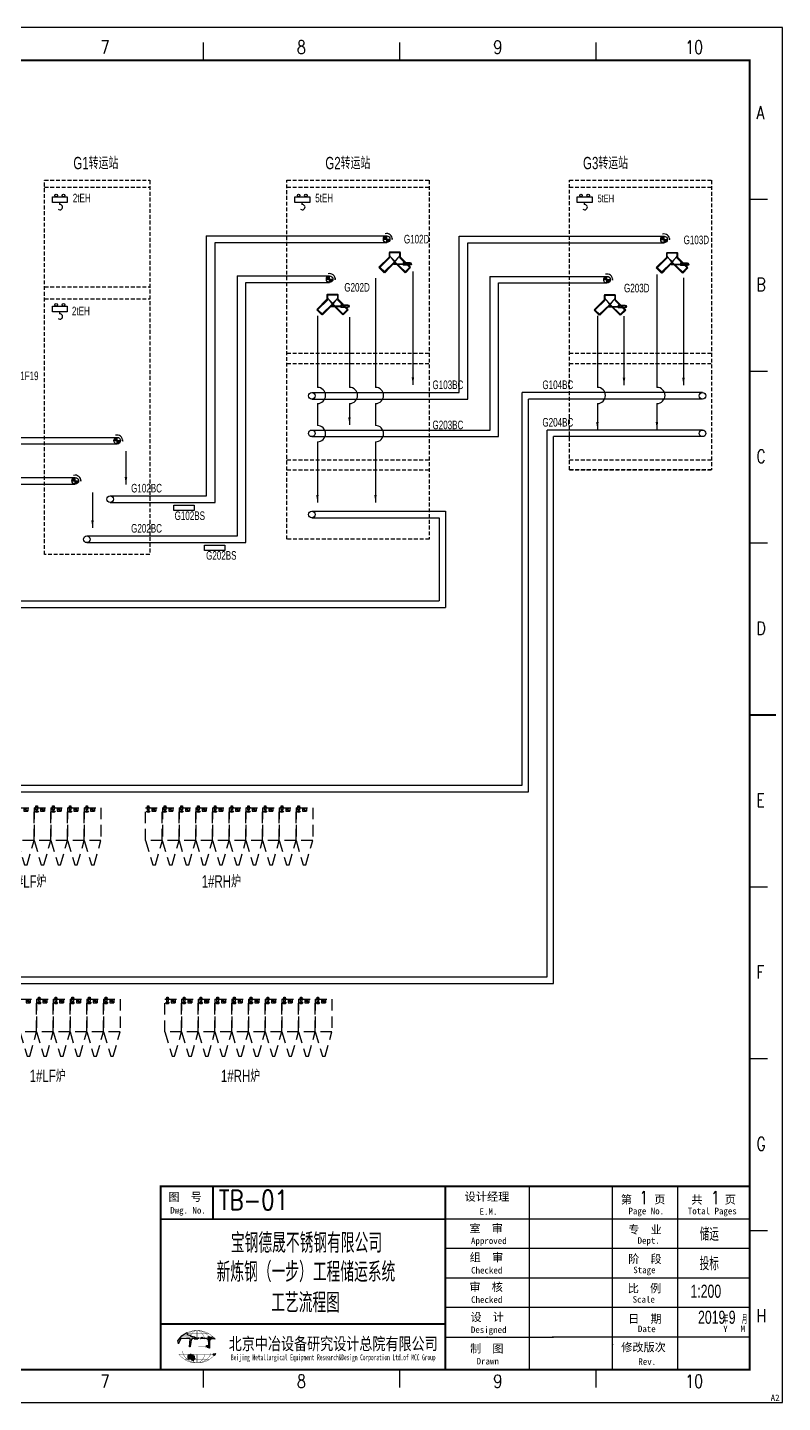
# Model space of a CAD drawing. Extents: x 5264479 to 5898079, y 1841784 to 2289784.
# Drawn here: x 5652008 to 5898079, y 1841784 to 2289784 of the extents above; entities that cross this region are included whole.
import ezdxf
from ezdxf.enums import TextEntityAlignment as Align

# ---------------------------------------------------------------- set-up
doc = ezdxf.new("R2010")
doc.units = 0
doc.header["$LTSCALE"] = 1250
doc.linetypes.add('CENTER', pattern=[2, 1.25, -0.25, 0.25, -0.25])
doc.linetypes.add('DASHED', pattern=[0.75, 0.5, -0.25])
doc.layers.get('0').update_dxf_attribs({"linetype": 'CONTINUOUS'})
for name, color, linetype in [('CH-C', 3, 'CONTINUOUS'), ('CH-SH', 1, 'CONTINUOUS'), ('SB-0003-CNTR-N', 1, 'CENTER'), ('SB-0004-XUXU-N', 6, 'DASHED'), ('TK', 7, 'CONTINUOUS'), ('TKB', 7, 'CONTINUOUS'), ('X-SH', 4, 'CONTINUOUS')]:
    doc.layers.add(name, color=color, linetype=linetype)
doc.styles.add('HEITI', font='')
doc.styles.add('HZ', font='simplex.shx', dxfattribs={"width": 0.75, "bigfont": 'hztxt.shx'})
doc.styles.add('JXH', font='hzasc.shx', dxfattribs={"width": 0.7, "bigfont": 'hztxt.shx'})
doc.styles.add('ROMANS', font='romans.shx', dxfattribs={"width": 0.8, "bigfont": 'hzfs.shx'})
doc.styles.get('HEITI').set_extended_font_data('SimHei')

# ---------------------------------------------------------------- blocks, each defined once
blk = doc.blocks.new('A$Cd2b1098d')
at = {"layer": 'X-SH', "linetype": 'Continuous', "ltscale": 14}
h = blk.add_hatch(color=3, dxfattribs=at)
h.dxf.hatch_style = 1
h.paths.add_polyline_path([(457, 727, 0.4142136), (187, 457), (457, 457)])
h.paths.add_polyline_path([(457, 187, 0.4142136), (727, 457), (457, 457)])
at = {"layer": 'CH-C'}
blk.add_line((457, 187), (457, 727), dxfattribs=at)
blk.add_circle((457, 457), 270, dxfattribs=at)
at = {"layer": 'X-SH', "color": 3, "linetype": 'Continuous', "ltscale": 14}
for p, q in [((187, 457), (727, 457)), ((877, 527), (913, 421)), ((913, 421), (934, 534))]:
    blk.add_line(p, q, dxfattribs=at)
blk.add_arc((457, 457), 457, 355.4913, 107.01639, dxfattribs=at)
blk = doc.blocks.new('A$C3084b969')
at = {"layer": 'X-SH', "color": 1}
blk.add_line((574, 584), (574, 428), dxfattribs=at)
blk.add_lwpolyline([(0, 1062), (1208, 1062), (1208, 584), (0, 584)], close=True, dxfattribs=at)
for centre in [(301, 1163), (897, 1163)]:
    blk.add_circle(centre, 102, dxfattribs=at)
blk.add_arc((609, 215), 215, 229.44721, 99.35513, dxfattribs=at)
blk = doc.blocks.new('A$Cda663c02')
h = blk.add_hatch(color=0)
h.paths.add_polyline_path([(1.78, 2.48), (1.65, 2.54), (0.13, 0.83)])
h.paths.add_polyline_path([(1.65, 2.54), (0.13, 0.83), (0, 0.89)])
h = blk.add_hatch(color=0)
h.paths.add_polyline_path([(1.65, 2.54), (1.78, 2.54), (1.65, 3.3)])
h.paths.add_polyline_path([(1.78, 2.54), (1.65, 3.3), (1.78, 3.3)])
h = blk.add_hatch(color=0)
h.paths.add_polyline_path([(3.43, 3.24), (3.43, 3.37), (1.71, 3.24)])
h.paths.add_polyline_path([(3.43, 3.37), (1.71, 3.24), (1.71, 3.37)])
h = blk.add_hatch(color=0)
h.paths.add_polyline_path([(3.37, 2.54), (3.49, 2.54), (3.37, 3.3)])
h.paths.add_polyline_path([(3.49, 2.54), (3.37, 3.3), (3.49, 3.3)])
h = blk.add_hatch(color=0)
h.paths.add_polyline_path([(3.49, 2.54), (3.37, 2.48), (5.14, 0.89)])
h.paths.add_polyline_path([(3.37, 2.48), (5.14, 0.89), (5.02, 0.83)])
h = blk.add_hatch(color=0)
h.paths.add_polyline_path([(0.83, 0), (0.95, 0.13), (0, 0.83)])
h.paths.add_polyline_path([(0.95, 0.13), (0, 0.83), (0.13, 0.89)])
h = blk.add_hatch(color=0)
h.paths.add_polyline_path([(0.83, 0.13), (0.95, 0), (2.54, 1.78)])
h.paths.add_polyline_path([(0.95, 0), (2.54, 1.78), (2.6, 1.71)])
h = blk.add_hatch(color=0)
h.paths.add_polyline_path([(2.29, 1.46), (2.41, 1.4), (2.48, 1.78)])
h.paths.add_polyline_path([(2.41, 1.4), (2.48, 1.78), (2.6, 1.71)])
h = blk.add_hatch(color=0)
h.paths.add_polyline_path([(4, 1.33), (4, 1.46), (2.35, 1.33)])
h.paths.add_polyline_path([(4, 1.46), (2.35, 1.33), (2.35, 1.46)])
h = blk.add_hatch(color=0)
h.paths.add_polyline_path([(4.25, 0), (4.32, 0.13), (2.54, 1.71)])
h.paths.add_polyline_path([(4.32, 0.13), (2.54, 1.71), (2.6, 1.78)])
h = blk.add_hatch(color=0)
h.paths.add_polyline_path([(5.08, 1.21), (5.08, 1.33), (3.94, 1.21)])
h.paths.add_polyline_path([(5.08, 1.33), (3.94, 1.21), (4.13, 1.33)])
h.paths.add_polyline_path([(3.94, 1.21), (4.13, 1.33), (3.94, 1.65)])
h.paths.add_polyline_path([(4.13, 1.33), (3.94, 1.65), (4.13, 1.52)])
h.paths.add_polyline_path([(3.94, 1.65), (4.13, 1.52), (5.08, 1.65)])
h.paths.add_polyline_path([(4.13, 1.52), (5.08, 1.65), (5.08, 1.52)])
h = blk.add_hatch(color=0)
h.paths.add_polyline_path([(4.25, 0.13), (4.32, 0), (5.02, 0.89)])
h.paths.add_polyline_path([(4.32, 0), (5.02, 0.89), (5.14, 0.83)])
h = blk.add_hatch(color=0)
h.paths.add_polyline_path([(5.08, 1.21), (5.08, 1.33), (5.27, 1.27)])
h.paths.add_polyline_path([(5.08, 1.33), (5.27, 1.27), (5.14, 1.33)])
h.paths.add_polyline_path([(5.27, 1.27), (5.14, 1.33), (5.33, 1.4)])
h.paths.add_polyline_path([(5.14, 1.33), (5.33, 1.4), (5.21, 1.4)])
h.paths.add_polyline_path([(5.33, 1.4), (5.21, 1.4), (5.27, 1.59)])
h.paths.add_polyline_path([(5.21, 1.4), (5.27, 1.59), (5.14, 1.46)])
h.paths.add_polyline_path([(5.27, 1.59), (5.14, 1.46), (5.08, 1.65)])
h.paths.add_polyline_path([(5.14, 1.46), (5.08, 1.65), (5.08, 1.52)])
h = blk.add_hatch(color=0)
h.paths.add_polyline_path([(5.08, 1.21), (5.08, 1.33), (5.27, 1.27)])
h.paths.add_polyline_path([(5.08, 1.33), (5.27, 1.27), (5.14, 1.33)])
h.paths.add_polyline_path([(5.27, 1.27), (5.14, 1.33), (5.33, 1.4)])
h.paths.add_polyline_path([(5.14, 1.33), (5.33, 1.4), (5.21, 1.4)])
h.paths.add_polyline_path([(5.33, 1.4), (5.21, 1.4), (5.27, 1.59)])
h.paths.add_polyline_path([(5.21, 1.4), (5.27, 1.59), (5.14, 1.46)])
h.paths.add_polyline_path([(5.27, 1.59), (5.14, 1.46), (5.08, 1.65)])
h.paths.add_polyline_path([(5.14, 1.46), (5.08, 1.65), (5.08, 1.52)])
at = {"color": 0, "lineweight": 0}
for points in [[(1.65, 2.54), (0.13, 0.83), (0, 0.89)], [(1.78, 2.48), (1.65, 2.54), (0.13, 0.83)], [(1.65, 2.54), (1.78, 2.54), (1.65, 3.3)], [(1.78, 2.54), (1.65, 3.3), (1.78, 3.3)], [(3.43, 3.24), (3.43, 3.37), (1.71, 3.24)], [(3.43, 3.37), (1.71, 3.24), (1.71, 3.37)], [(3.37, 2.54), (3.49, 2.54), (3.37, 3.3)], [(3.49, 2.54), (3.37, 3.3), (3.49, 3.3)], [(3.49, 2.54), (3.37, 2.48), (5.14, 0.89)], [(3.37, 2.48), (5.14, 0.89), (5.02, 0.83)], [(0.95, 0.13), (0, 0.83), (0.13, 0.89)], [(0.83, 0), (0.95, 0.13), (0, 0.83)], [(0.83, 0.13), (0.95, 0), (2.54, 1.78)], [(0.95, 0), (2.54, 1.78), (2.6, 1.71)], [(2.29, 1.46), (2.41, 1.4), (2.48, 1.78)], [(4, 1.33), (4, 1.46), (2.35, 1.33)], [(4, 1.46), (2.35, 1.33), (2.35, 1.46)], [(2.41, 1.4), (2.48, 1.78), (2.6, 1.71)], [(4.32, 0.13), (2.54, 1.71), (2.6, 1.78)], [(2.6, 1.78), (2.54, 1.71), (2.6, 1.65), (2.67, 1.71)], [(4.25, 0), (4.32, 0.13), (2.54, 1.71)], [(3.94, 1.21), (4.13, 1.33), (3.94, 1.65)], [(4.13, 1.33), (3.94, 1.65), (4.13, 1.52)], [(3.94, 1.65), (4.13, 1.52), (5.08, 1.65)], [(5.08, 1.21), (5.08, 1.33), (3.94, 1.21)], [(5.08, 1.33), (3.94, 1.21), (4.13, 1.33)], [(4.13, 1.52), (5.08, 1.65), (5.08, 1.52)], [(4.25, 0.13), (4.32, 0), (5.02, 0.89)], [(4.32, 0), (5.02, 0.89), (5.14, 0.83)], [(5.27, 1.59), (5.14, 1.46), (5.08, 1.65)], [(5.14, 1.46), (5.08, 1.65), (5.08, 1.52)], [(5.27, 1.59), (5.14, 1.46), (5.08, 1.65)], [(5.14, 1.46), (5.08, 1.65), (5.08, 1.52)], [(5.08, 1.21), (5.08, 1.33), (5.27, 1.27)], [(5.08, 1.33), (5.27, 1.27), (5.14, 1.33)], [(5.08, 1.21), (5.08, 1.33), (5.27, 1.27)], [(5.08, 1.33), (5.27, 1.27), (5.14, 1.33)], [(5.21, 1.4), (5.27, 1.59), (5.14, 1.46)], [(5.21, 1.4), (5.27, 1.59), (5.14, 1.46)], [(5.27, 1.27), (5.14, 1.33), (5.33, 1.4)], [(5.14, 1.33), (5.33, 1.4), (5.21, 1.4)], [(5.27, 1.27), (5.14, 1.33), (5.33, 1.4)], [(5.14, 1.33), (5.33, 1.4), (5.21, 1.4)], [(5.33, 1.4), (5.21, 1.4), (5.27, 1.59)], [(5.33, 1.4), (5.21, 1.4), (5.27, 1.59)]]:
    blk.add_lwpolyline(points, close=True, dxfattribs=at)
for points in [[(2.54, 1.71), (1.78, 2.73)], [(1.78, 2.67), (2.67, 1.78)], [(3.37, 2.67), (2.48, 1.78)], [(2.6, 1.71), (3.37, 2.73)], [(5.08, 1.27), (5.21, 1.33), (5.27, 1.4), (5.21, 1.52), (5.08, 1.59)]]:
    blk.add_lwpolyline(points, dxfattribs=at)
blk = doc.blocks.new('A$C53e493b4')
for p, q in [((0, 600), (658, 600)), ((4, 600), (4, 225)), ((4, 215), (4, 15)), ((4, 15), (654, 15)), ((159, 279), (137, 298)), ((159, 336), (144, 322)), ((159, 336), (285, 336)), ((159, 279), (306, 279)), ((339, 492), (317, 368)), ((339, 492), (359, 509)), ((395, 482), (369, 332)), ((395, 482), (383, 502)), ((654, 600), (654, 225)), ((654, 215), (654, 15))]:
    blk.add_line(p, q)
for centre, radius in [((148, 308), 6.95), ((329, 315), 42.9), ((329, 315), 18.4), ((369, 498), 6.95)]:
    blk.add_circle(centre, radius)
for centre, radius, start, end in [((148, 308), 30.5, 68.96053, 291.03947), ((148, 308), 15.1, 104.84787, 220.75987), ((285, 368), 31.8, 270, 282.00779), ((285, 368), 31.8, 337.80601, 0), ((369, 498), 30.5, 328.96053, 191.03947), ((369, 498), 15.1, 14.84787, 130.75987)]:
    blk.add_arc(centre, radius, start, end)
at = {"layer": 'SB-0003-CNTR-N'}
for p, q in [((329, 315), (148, 308)), ((329, 622), (329, 0)), ((369, 498), (329, 315))]:
    blk.add_line(p, q, dxfattribs=at)
at = {"layer": 'SB-0004-XUXU-N'}
for p, q in [((11, 585), (11, 225)), ((11, 572), (285, 336)), ((11, 572), (317, 368)), ((11, 215), (11, 15)), ((61, 535), (292, 336)), ((61, 535), (317, 363)), ((348, 277), (648, 15)), ((352, 279), (634, 29)), ((369, 330), (648, 15)), ((371, 323), (634, 29)), ((648, 215), (648, 15))]:
    blk.add_line(p, q, dxfattribs=at)
blk = doc.blocks.new('A$Cf46c3f6f')
at = {"layer": 'X-SH', "color": 31, "linetype": 'DASHED'}
for p, q in [((0, 1324), (393, 0)), ((533, 0), (908, 1324)), ((393, 0), (533, 0))]:
    blk.add_line(p, q, dxfattribs=at)
blk.add_lwpolyline([(0, 3104), (908, 3104), (908, 1324), (0, 1324)], close=True, dxfattribs=at)
at = {"layer": 'X-SH', "color": 3, "linetype": 'Continuous', "ltscale": 14, "xscale": 0.3333333333333333, "yscale": 0.3333333333333333, "zscale": 0.3333333333333333}
blk.add_blockref('A$C53e493b4', (344, 2903), dxfattribs=at)
blk = doc.blocks.new('A$C94d807fd')
at = {"layer": 'X-SH', "color": 3, "linetype": 'Continuous', "ltscale": 14}
blk.add_lwpolyline([(88, 415), (291, 415), (291, 393), (88, 393)], close=True, dxfattribs=at)
for points in [[(128, 415), (128, 518), (247, 518), (247, 415)], [(247, 393), (247, 188), (128, 188), (128, 393)]]:
    blk.add_lwpolyline(points, dxfattribs=at)
for radius in [188, 148, 108, 67.8]:
    blk.add_arc((188, 188), radius, 210.38887, 329.61113, dxfattribs=at)
blk = doc.blocks.new('A$Cb43084f1')
at = {"layer": 'TKB'}
for points in [[(409.42, 18.03), (409.27, 18.8), (409.53, 19.29), (410.47, 20.38), (411.19, 20.91), (412.08, 21.35), (411.96, 21.13), (412.12, 20.76), (412.41, 20.62), (412.76, 20.55), (412.95, 20.59), (413.03, 20.55), (413.08, 20.42), (413.19, 20.46), (413.13, 20.22), (413.44, 20.15), (413.47, 20.25), (413.56, 20.18), (413.75, 20.12), (413.96, 20.14), (414.35, 20.09), (414.62, 19.84), (414.82, 19.74), (415.11, 19.74), (415.15, 19.56), (414.07, 19.56), (413.66, 19.5), (413.42, 19.28), (413.27, 18.9), (413.22, 18.51), (413.14, 17.56), (413.09, 17.52), (413.01, 17.29), (413.04, 17.07), (413.01, 16.98), (412.85, 16.98), (413, 19.46), (412.92, 19.52), (411.86, 19.52), (410.15, 19.4), (409.56, 18.31), (409.43, 17.95)], [(415.3, 19.56), (415.32, 19.58), (415.35, 19.65), (415.42, 19.72), (415.48, 19.75), (415.55, 19.75), (415.64, 19.67), (415.76, 19.55), (415.71, 19.55)], [(416.23, 19.56), (416.27, 19.77), (416.44, 19.89), (416.61, 19.97), (416.99, 19.76), (417.03, 19.66), (417.13, 19.61), (417.38, 19.52), (416.22, 19.55)], [(417.75, 19.51), (417.42, 19.51), (417.37, 19.67), (418.2, 19.67), (418.29, 19.47), (418.46, 19.36), (418.69, 19.36), (418.73, 19.55), (418.78, 19.61), (418.6, 19.78), (418.45, 19.95), (418.52, 20.1), (418.74, 20.13), (418.87, 20.13), (419.04, 20), (419.09, 19.85), (419.07, 19.76), (419.22, 19.52), (419.32, 19.57), (419.35, 19.67), (419.41, 19.76), (419.42, 19.89), (419.54, 20.07), (419.61, 20.07), (419.59, 19.95), (419.59, 19.8), (419.66, 19.67), (419.71, 19.43), (419.85, 19.5), (420.15, 19.51), (420.24, 19.64), (420.25, 19.68), (420.27, 19.75), (420.67, 19.35), (419.9, 19.4), (419.44, 19.38), (419.11, 19.21), (418.91, 18.78), (418.96, 16.56), (418.71, 16.56), (418.66, 16.8), (418.27, 16.8), (418.19, 16.87), (418.15, 17.02), (418.12, 17.16), (418.01, 17.44), (418.66, 17.44), (418.71, 17.56), (418.71, 18.08), (418.61, 19), (418.46, 19.26), (418.15, 19.46)], [(412.73, 14.64), (412.67, 14.64), (412.67, 14.59), (412.25, 14.24), (412.25, 13.56), (412.41, 13.32), (412.58, 13.26), (412.82, 13.47), (413.17, 13.43), (413.38, 13.08), (413.6, 12.99), (413.68, 12.99), (413.8, 12.81), (413.92, 12.76), (414.01, 12.84), (414.19, 13.2), (414.22, 13.34), (414.37, 13.72), (414.32, 13.93), (414.32, 14.19), (414.04, 14.23), (413.94, 14.39), (413.89, 14.54), (413.78, 14.51), (413.67, 14.39), (413.53, 14.39), (413.29, 14.64), (413.03, 14.64), (412.99, 14.59), (412.78, 14.59)], [(414.42, 13.56), (414.31, 13.19), (414.34, 13.14), (414.37, 13.14), (414.39, 13.2), (414.48, 13.37), (414.48, 13.57)], [(420.12, 14.49), (420.04, 14.64), (420.04, 14.75), (420.14, 14.91), (420.81, 14.96), (420.7, 14.79), (420.34, 14.37), (420.29, 14.37)]]:
    blk.add_hatch(color=256, dxfattribs=at).paths.add_polyline_path(points)
at = {"layer": 'TK', "color": 2}
for p, q in [((594, 420), (0, 420)), ((594, 0), (594, 420)), ((0, 0), (594, 0))]:
    blk.add_line(p, q, dxfattribs=at)
at = {"layer": 'TK', "color": 7}
blk.add_line((584, 67), (584, 83.25), dxfattribs=at)
at = {"layer": 'TK'}
for p, q in [((516.7, 10), (516.7, 66)), ((542.05, 10), (542.05, 66)), ((562.05, 10), (562.05, 66)), ((524, 56), (489, 56)), ((558.8, 56), (523.65, 56)), ((583.65, 56), (558.65, 56)), ((524, 47), (491, 47)), ((558.65, 47), (523.65, 47)), ((583.65, 47), (558.65, 47)), ((524, 38), (491, 38)), ((558.65, 38), (523.65, 38)), ((583.65, 38), (558.65, 38)), ((524, 29), (491, 29)), ((558.65, 29), (523.65, 29)), ((583.65, 29), (558.65, 29)), ((491, 20), (524, 20)), ((558.63, 20), (523.65, 20)), ((583.65, 20), (558.65, 20)), ((311, 10), (404, 10))]:
    blk.add_line(p, q, dxfattribs=at)
for points, const_width in [([(417, 415.5), (417, 410)], 0.4), ([(477, 415.5), (477, 410)], 0.4), ([(537, 415.5), (537, 410)], 0.4), ([(584, 367.5), (589.5, 367.5)], 0.4), ([(584, 315), (589.5, 315)], 0.4), ([(584, 262.5), (589.5, 262.5)], 0.4), ([(584, 210), (592, 210)], 0.6), ([(584, 157.5), (589.5, 157.5)], 0.4), ([(584, 105), (589.5, 105)], 0.4), ([(404, 10), (404, 66), (584, 66)], 0.6), ([(420, 55.78), (420, 65.78)], 0.6), ([(420, 55.78), (420, 65.78)], 0.6), ([(491, 10), (491, 66)], 0.6), ([(404, 56), (491, 56)], 0.6), ([(584, 52.5), (589.5, 52.5)], 0.4), ([(491, 24), (404, 24)], 0.6), ([(417, 4.5), (417, 10)], 0.4), ([(477, 4.5), (477, 10)], 0.4), ([(537, 4.5), (537, 10)], 0.4)]:
    blk.add_lwpolyline(points, dxfattribs=dict(at, const_width=const_width))
at = {"layer": 'TK', "const_width": 0.6}
blk.add_lwpolyline([(25, 10), (584, 10), (584, 410), (25, 410)], close=True, dxfattribs=at)
at = {"layer": 'TK'}
for p in [(503.76, 20), (503.76, 20), (503.76, 20), (503.76, 20), (503.76, 20), (503.76, 20), (503.76, 20), (503.76, 20), (503.76, 20), (503.76, 20), (503.76, 20), (503.76, 20), (503.76, 20), (503.76, 20), (503.76, 20), (503.76, 20), (503.76, 20), (503.76, 20), (503.76, 20), (503.76, 20), (503.76, 20), (503.76, 20), (503.76, 20), (503.76, 20), (503.76, 20), (503.76, 20), (503.76, 20), (503.76, 20), (503.76, 20), (503.76, 20), (503.76, 20), (503.76, 20), (503.76, 20), (503.76, 20), (503.76, 20), (503.76, 20), (503.76, 20), (503.76, 20), (503.76, 20), (503.76, 20), (503.76, 20), (503.76, 20), (503.76, 20), (503.76, 20), (503.76, 20), (503.76, 20), (503.76, 20), (503.76, 20), (503.76, 20), (542.05, 17.68), (542.05, 17.68)]:
    blk.add_point(p, dxfattribs=at)
at = {"layer": 'TKB'}
for p, q in [((411.19, 20.91), (412.08, 21.35)), ((412.08, 21.35), (411.96, 21.13)), ((411.96, 21.13), (412.12, 20.76)), ((409.27, 18.8), (409.53, 19.29)), ((409.42, 18.03), (409.27, 18.8)), ((409.43, 17.95), (409.42, 18.03)), ((409.56, 18.31), (409.43, 17.95)), ((409.53, 19.29), (410.47, 20.38)), ((410.15, 19.4), (409.56, 18.31)), ((411.86, 19.52), (410.15, 19.4)), ((410.47, 20.38), (411.19, 20.91)), ((412.92, 19.52), (411.86, 19.52)), ((412.12, 20.76), (412.41, 20.62)), ((412.41, 20.62), (412.76, 20.55)), ((412.76, 20.55), (412.95, 20.59)), ((412.85, 16.98), (413, 19.46)), ((413.01, 16.98), (412.85, 16.98)), ((413, 19.46), (412.92, 19.52)), ((412.95, 20.59), (413.03, 20.55)), ((413.09, 17.52), (413.01, 17.29)), ((413.01, 17.29), (413.04, 17.07)), ((413.04, 17.07), (413.01, 16.98)), ((413.03, 20.55), (413.08, 20.42)), ((413.08, 20.42), (413.19, 20.46)), ((413.14, 17.56), (413.09, 17.52)), ((413.19, 20.46), (413.13, 20.22)), ((413.13, 20.22), (413.44, 20.15)), ((413.22, 18.51), (413.14, 17.56)), ((413.27, 18.9), (413.22, 18.51)), ((413.42, 19.28), (413.27, 18.9)), ((413.66, 19.5), (413.42, 19.28)), ((413.44, 20.15), (413.47, 20.25)), ((413.47, 20.25), (413.56, 20.18)), ((413.56, 20.18), (413.75, 20.12)), ((414.07, 19.56), (413.66, 19.5)), ((413.75, 20.12), (413.96, 20.14)), ((413.96, 20.14), (414.35, 20.09)), ((415.15, 19.56), (414.07, 19.56)), ((415.36, 19.32), (414.22, 19.32)), ((414.35, 20.09), (414.62, 19.84)), ((414.62, 19.84), (414.82, 19.74)), ((414.82, 19.74), (415.11, 19.74)), ((415.11, 19.74), (415.15, 19.56)), ((415.3, 19.56), (415.32, 19.58)), ((415.71, 19.55), (415.3, 19.56)), ((415.32, 19.58), (415.35, 19.65)), ((415.35, 19.65), (415.42, 19.72)), ((415.42, 19.72), (415.48, 19.75)), ((415.48, 19.75), (415.55, 19.75)), ((415.55, 19.75), (415.64, 19.67)), ((415.64, 19.67), (415.76, 19.55)), ((415.76, 19.55), (415.71, 19.55)), ((416.22, 19.55), (416.23, 19.56)), ((417.38, 19.52), (416.22, 19.55)), ((416.23, 19.56), (416.27, 19.77)), ((416.27, 19.77), (416.44, 19.89)), ((416.44, 19.89), (416.61, 19.97)), ((416.61, 19.97), (416.99, 19.76)), ((416.99, 19.76), (417.03, 19.66)), ((417.03, 19.66), (417.13, 19.61)), ((417.13, 19.61), (417.38, 19.52)), ((417.37, 19.67), (418.2, 19.67)), ((417.42, 19.51), (417.37, 19.67)), ((417.75, 19.51), (417.42, 19.51)), ((418.15, 19.46), (417.75, 19.51)), ((418.12, 17.16), (418.01, 17.44)), ((418.01, 17.44), (418.66, 17.44)), ((418.15, 17.02), (418.12, 17.16)), ((418.46, 19.26), (418.15, 19.46)), ((418.19, 16.87), (418.15, 17.02)), ((418.27, 16.8), (418.19, 16.87)), ((418.2, 19.67), (418.29, 19.47)), ((418.29, 19.47), (418.46, 19.36)), ((418.45, 19.95), (418.52, 20.1)), ((418.6, 19.78), (418.45, 19.95)), ((418.46, 19.36), (418.69, 19.36)), ((418.61, 19), (418.46, 19.26)), ((418.52, 20.1), (418.74, 20.13)), ((418.78, 19.61), (418.6, 19.78)), ((418.71, 18.08), (418.61, 19)), ((418.66, 17.44), (418.71, 17.56)), ((418.69, 19.36), (418.73, 19.55)), ((418.71, 17.56), (418.71, 18.08)), ((418.73, 19.55), (418.78, 19.61)), ((418.74, 20.13), (418.87, 20.13)), ((418.87, 20.13), (419.04, 20)), ((419.11, 19.21), (418.91, 18.78)), ((418.91, 18.78), (418.96, 16.56)), ((419.04, 20), (419.09, 19.85)), ((419.09, 19.85), (419.07, 19.76)), ((419.07, 19.76), (419.22, 19.52)), ((419.44, 19.38), (419.11, 19.21)), ((419.22, 19.52), (419.32, 19.57)), ((419.32, 19.57), (419.35, 19.67)), ((419.35, 19.67), (419.41, 19.76)), ((419.41, 19.76), (419.42, 19.89)), ((419.42, 19.89), (419.54, 20.07)), ((419.9, 19.4), (419.44, 19.38)), ((419.54, 20.07), (419.61, 20.07)), ((419.61, 20.07), (419.59, 19.95)), ((419.59, 19.95), (419.59, 19.8)), ((419.59, 19.8), (419.66, 19.67)), ((419.66, 19.67), (419.71, 19.43)), ((419.71, 19.43), (419.85, 19.5)), ((419.85, 19.5), (420.15, 19.51)), ((420.67, 19.35), (419.9, 19.4)), ((420.15, 19.51), (420.24, 19.64)), ((420.24, 19.64), (420.25, 19.68)), ((420.25, 19.68), (420.27, 19.75)), ((420.27, 19.75), (420.67, 19.35)), ((412.67, 14.59), (412.25, 14.24)), ((412.25, 14.24), (412.25, 13.56)), ((412.25, 13.56), (412.41, 13.32)), ((412.41, 13.32), (412.58, 13.26)), ((412.58, 13.26), (412.82, 13.47)), ((412.73, 14.64), (412.67, 14.64)), ((412.67, 14.64), (412.67, 14.59)), ((412.78, 14.59), (412.73, 14.64)), ((412.99, 14.59), (412.78, 14.59)), ((412.82, 13.47), (413.17, 13.43)), ((413.03, 14.64), (412.99, 14.59)), ((413.29, 14.64), (413.03, 14.64)), ((413.17, 13.43), (413.38, 13.08)), ((413.53, 14.39), (413.29, 14.64)), ((413.38, 13.08), (413.6, 12.99)), ((413.67, 14.39), (413.53, 14.39)), ((413.6, 12.99), (413.68, 12.99)), ((413.78, 14.51), (413.67, 14.39)), ((413.68, 12.99), (413.8, 12.81)), ((413.89, 14.54), (413.78, 14.51)), ((413.8, 12.81), (413.92, 12.76)), ((413.94, 14.39), (413.89, 14.54)), ((413.92, 12.76), (414.01, 12.84)), ((414.04, 14.23), (413.94, 14.39)), ((414.01, 12.84), (414.19, 13.2)), ((414.32, 14.19), (414.04, 14.23)), ((414.19, 13.2), (414.22, 13.34)), ((414.22, 13.34), (414.37, 13.72)), ((414.42, 13.56), (414.31, 13.19)), ((414.31, 13.19), (414.34, 13.14)), ((414.32, 13.93), (414.32, 14.19)), ((414.37, 13.72), (414.32, 13.93)), ((414.34, 13.14), (414.37, 13.14)), ((414.37, 13.14), (414.39, 13.2)), ((414.39, 13.2), (414.48, 13.37)), ((414.48, 13.57), (414.42, 13.56)), ((414.48, 13.37), (414.48, 13.57)), ((418.66, 16.8), (418.27, 16.8)), ((418.71, 16.56), (418.66, 16.8)), ((418.96, 16.56), (418.71, 16.56)), ((420.04, 14.75), (420.14, 14.91)), ((420.04, 14.64), (420.04, 14.75)), ((420.12, 14.49), (420.04, 14.64)), ((420.29, 14.37), (420.12, 14.49)), ((420.14, 14.91), (420.81, 14.96)), ((420.34, 14.37), (420.29, 14.37)), ((420.7, 14.79), (420.34, 14.37)), ((420.81, 14.96), (420.7, 14.79))]:
    blk.add_line(p, q, dxfattribs=at)
at = {"layer": 'TKB', "const_width": 0.1}
for points in [[(415.1, 22, 0.234471), (409.54, 19.32, -0.651558)], [(414.88, 21.99, 0.192005), (411.62, 20.41, 2.264981), (411.62, 20.41, -1)], [(413.63, 21.16, 0.035397), (412.96, 20.2, 0.275748), (412.96, 20.19, -1.761468)], [(415.25, 21.99, 0.25315), (413.58, 21.09, -0.540968), (413.56, 21.09, -0.297885)], [(414.96, 21.99, -0.25315), (416.63, 21.09, 0.540968), (416.64, 21.09, 0.297885)], [(415.1, 22, -0.234471), (420.66, 19.32, 0.651558)], [(415.45, 21.98, -0.216777), (418.92, 19.96, -0.318909), (418.92, 19.95, 1.936465), (418.94, 19.95, 3.135692)], [(416.52, 21.21, -0.103139), (417.43, 19.61, -0.157246), (417.43, 19.6, 1.373173)], [(415.1, 12.07, -0.234471), (409.54, 14.75, 0.651558)], [(414.7, 12.1, -0.314782), (410.63, 15.54, -0.130352), (410.63, 15.6, 1.299781), (410.58, 15.6, -1.299781), (410.57, 15.6, 0.130352), (410.57, 15.67, -1.299781)], [(414.79, 12.09, -0.20403), (413.39, 13.24, -1.647997), (413.4, 13.24, 1.647997)], [(415.1, 12.07, 0.234471), (420.66, 14.75, -0.651558)], [(415.33, 12.09, 0.279222), (417.5, 14.78, 1.143876), (417.48, 14.78, -0.06711)], [(415.72, 12.1, 0.239119), (419.32, 14.8, 0.232174), (419.32, 14.89, -1.604757), (419.37, 14.89, 0.232174)]]:
    blk.add_lwpolyline(points, format="xyb", dxfattribs=at)
at = {"layer": 'TKB'}
for points, const_width in [([(412.01, 21.08), (412.01, 21.08), (413.54, 21.08), (418.63, 21.08)], 0.1), ([(415.1, 21.96), (415.1, 19.57)], 0.115), ([(415.16, 19.72), (420.29, 19.72)], 0.1), ([(415.52, 17.1), (418.08, 17.1)], 0.1), ([(409.71, 14.69), (420.09, 14.69)], 0.1), ([(411.36, 13.14), (418.86, 13.14)], 0.1), ([(415.1, 14.65), (415.1, 12.1)], 0.115)]:
    blk.add_lwpolyline(points, dxfattribs=dict(at, const_width=const_width))
at = {"layer": 'TKB', "lineweight": -3, "const_width": 0.1}
blk.add_lwpolyline([(417.83, 17.44), (417.83, 16.79)], dxfattribs=at)
at = {"layer": 'TK', "style": 'ROMANS', "width": 0.8}
for s, p in [('7', (387, 412)), ('8', (447, 412)), ('9', (507, 412)), ('10', (567, 412)), ('7', (387, 4.5)), ('8', (447, 4.5)), ('9', (507, 4.5)), ('10', (567, 4.5))]:
    blk.add_text(s, height=4, dxfattribs=at).set_placement(p, align=Align.CENTER)
at = {"layer": 'TK'}
for s, height, style, width, p in [('A', 4, 'ROMANS', 0.8, (586, 392)), ('B', 4, 'ROMANS', 0.8, (586, 339.5)), ('C', 4, 'ROMANS', 0.8, (586, 287)), ('D', 4, 'ROMANS', 0.8, (586, 234.5)), ('E', 4, 'ROMANS', 0.8, (586, 182)), ('F', 4, 'ROMANS', 0.8, (586, 129.5)), ('G', 4, 'ROMANS', 0.8, (586, 77)), (' 年    月', 2.5, 'HEITI', 0.5, (574.69, 24.29)), ('H', 4, 'ROMANS', 0.8, (586, 24.5))]:
    blk.add_text(s, height=height, dxfattribs=dict(at, style=style, width=width)).set_placement(p)
at = {"layer": 'TK', "style": 'HEITI'}
for s, height, p in [('图  号', 2.5, (406.37, 61.56)), ('设计经理', 2.5, (496.89, 61.63)), ('第    页', 2.5, (544.6, 60.76)), ('共    页', 2.5, (566.14, 60.71)), ('Page No.', 2, (546.94, 57.49)), ('Total Pages', 2, (565.06, 57.49)), ('室  审', 2.5, (498.34, 51.91)), ('专  业', 2.5, (546.87, 51.56)), ('Dept.', 2, (549.71, 48.49)), ('组  审', 2.5, (498.42, 43.07)), ('阶  段', 2.5, (546.84, 42.59)), ('Stage', 2, (548.4, 39.49)), ('审  核', 2.5, (498.34, 34.02)), ('比  例', 2.5, (546.72, 33.61)), ('Scale', 2, (548.21, 30.49)), ('设  计', 2.5, (498.66, 24.83)), ('日  期', 2.5, (546.84, 24.31)), ('Date', 2, (549.81, 21.49)), ('Y', 2, (575.89, 21.49)), ('M', 2, (581.2, 21.49)), ('制  图', 2.5, (498.54, 15.23)), ('修改版次', 2.5, (544.73, 15.62)), ('Rev.', 2, (549.95, 11.49))]:
    blk.add_text(s, height=height, dxfattribs=at).set_placement(p)
for s, p in [('Dwg. No.', (412.35, 57.72)), ('E.M.', (504.16, 57.33)), ('Approved', (504.26, 48.4)), ('Checked', (503.62, 39.4)), ('Checked', (503.62, 30.4)), ('Designed', (504.23, 21.22)), ('Drawn', (503.94, 11.62)), ('A2', (591.75, 0.43))]:
    blk.add_text(s, height=2, dxfattribs=at).set_placement(p, align=Align.CENTER)
at = {"layer": 'TKB', "style": 'HEITI'}
for s, height, width, p, p2 in [('北京中冶设备研究设计总院有限公司', 3.782, 0.733535, (424.8, 16.07), (488.64, 16.07)), ('Beijing Metallurgical Equipment Research&Design Corporation Ltd.of MCC Group', 1.7925, 0.638304, (425.47, 12.9), (488, 12.9))]:
    blk.add_text(s, height=height, dxfattribs=dict(at, width=width)).set_placement(p, p2, align=Align.FIT)

msp = doc.modelspace()

# ---------------------------------------------------------------- linework, layer by layer
at = {"layer": 'CH-C'}
for p, q in [((5710292, 2221920), (5769070, 2221920)), ((5713127, 2219760), (5769070, 2219760)), ((5792652, 2221787), (5859458, 2221787)), ((5795487, 2219627), (5859458, 2219627)), ((5720334, 2208837), (5750488, 2208837)), ((5777622, 2210292), (5777622, 2173314)), ((5802694, 2208704), (5840876, 2208704)), ((5857147, 2209334), (5857147, 2172536)), ((5723169, 2206677), (5750488, 2206677)), ((5765429, 2208089), (5765429, 2172536)), ((5805529, 2206544), (5840876, 2206544)), ((5865815, 2208268), (5865815, 2173211)), ((5746505, 2195798), (5746505, 2172536)), ((5756949, 2195439), (5756949, 2172536)), ((5837747, 2195798), (5837747, 2172536)), ((5846415, 2195767), (5846415, 2173211)), ((5744704, 2170874), (5792727, 2170874)), ((5744704, 2168714), (5795487, 2168714)), ((5872021, 2170874), (5813262, 2170874)), ((5872021, 2168714), (5815313, 2168714)), ((5746505, 2167255), (5746505, 2160095)), ((5756949, 2167255), (5756949, 2160365)), ((5765429, 2167255), (5765429, 2160095)), ((5837747, 2167255), (5837747, 2158809)), ((5857147, 2167255), (5857147, 2158809)), ((5339039, 2156248), (5681213, 2156248)), ((5744704, 2158632), (5802769, 2158632)), ((5744704, 2156472), (5805529, 2156472)), ((5872021, 2158632), (5821405, 2158632)), ((5872021, 2156472), (5823455, 2156472)), ((5339039, 2154088), (5681213, 2154088)), ((5684100, 2151739), (5684100, 2140836)), ((5746505, 2154814), (5746505, 2135056)), ((5765429, 2154814), (5765429, 2135056)), ((5339039, 2143165), (5667590, 2143165)), ((5339039, 2141005), (5667590, 2141005)), ((5673204, 2138261), (5673204, 2126767)), ((5678987, 2137191), (5710367, 2137191)), ((5678987, 2135031), (5713127, 2135031)), ((5744704, 2132158), (5788230, 2132158)), ((5744704, 2129998), (5786180, 2129998)), ((5671352, 2124108), (5720409, 2124108)), ((5671352, 2121948), (5723169, 2121948)), ((5352878, 2102995), (5786180, 2102995)), ((5352878, 2100835), (5788230, 2100835)), ((5356799, 2042878), (5813262, 2042878)), ((5356799, 2040718), (5815313, 2040718)), ((5363067, 1980513), (5821405, 1980513)), ((5363067, 1978353), (5823455, 1978353))]:
    msp.add_line(p, q, dxfattribs=at)
for centre in [(5744704, 2169794), (5872021, 2169794), (5744704, 2157552), (5872021, 2157552), (5678987, 2136111), (5744704, 2131078), (5671352, 2123028)]:
    msp.add_circle(centre, 1080, dxfattribs=at)
at = {"layer": 'X-SH', "color": 31, "linetype": 'DASHED', "ltscale": 2}
for p, q in [((5657567, 2237759), (5691833, 2237759)), ((5736585, 2237759), (5782951, 2237759)), ((5828603, 2237759), (5874968, 2237759)), ((5657567, 2205341), (5691833, 2205341)), ((5657567, 2201420), (5691833, 2201420)), ((5736585, 2183636), (5782951, 2183636)), ((5828603, 2183636), (5874968, 2183636)), ((5736585, 2180310), (5782951, 2180310)), ((5828603, 2180310), (5874968, 2180310)), ((5736585, 2148976), (5782951, 2148976)), ((5828603, 2148976), (5874968, 2148976)), ((5736585, 2145651), (5782951, 2145651)), ((5828603, 2145651), (5874968, 2145651))]:
    msp.add_line(p, q, dxfattribs=at)
at = {"layer": 'X-SH', "color": 3, "linetype": 'Continuous', "ltscale": 14}
for p, q in [((5710367, 2137191), (5710367, 2221917)), ((5713127, 2135031), (5713127, 2219757)), ((5792727, 2170874), (5792727, 2221784)), ((5795487, 2168714), (5795487, 2219624)), ((5720409, 2124108), (5720409, 2208834)), ((5802769, 2158632), (5802769, 2208701)), ((5723169, 2121948), (5723169, 2206674)), ((5805529, 2156472), (5805529, 2206541)), ((5813262, 2042878), (5813262, 2170874)), ((5815313, 2040718), (5815313, 2168714)), ((5821405, 1980513), (5821405, 2158632)), ((5823455, 1978353), (5823455, 2156472)), ((5786180, 2129998), (5786180, 2102995)), ((5788230, 2132158), (5788230, 2100835))]:
    msp.add_line(p, q, dxfattribs=at)
at = {"layer": 'X-SH', "color": 31, "linetype": 'DASHED', "ltscale": 2}
for points in [[(5657567, 2239992), (5691833, 2239992), (5691833, 2118031), (5657567, 2118031)], [(5736585, 2239992), (5782951, 2239992), (5782951, 2123033), (5736585, 2123033)], [(5828603, 2239992), (5874968, 2239992), (5874968, 2145651), (5828603, 2145651)]]:
    msp.add_lwpolyline(points, close=True, dxfattribs=at)
at = {"layer": 'X-SH', "color": 3, "linetype": 'Continuous', "ltscale": 14}
for points in [[(5699695, 2134194), (5706297, 2134194), (5706297, 2132460), (5699695, 2132460)], [(5709737, 2121111), (5716339, 2121111), (5716339, 2119377), (5709737, 2119377)]]:
    msp.add_lwpolyline(points, close=True, dxfattribs=at)
for centre in [(5746505, 2169896), (5756949, 2169896), (5765429, 2169896), (5837747, 2169896), (5857147, 2169896), (5746505, 2157455), (5765429, 2157455)]:
    msp.add_arc(centre, 2640, 270, 90, dxfattribs=at)
at = {"layer": 'X-SH', "color": 3}
for points in [[(5777214, 2175764), (5778030, 2175764), (5777622, 2173314)], [(5846007, 2175660), (5846823, 2175660), (5846415, 2173211)], [(5865407, 2175660), (5866223, 2175660), (5865815, 2173211)], [(5756540, 2162814), (5757357, 2162814), (5756949, 2160365)], [(5837339, 2161258), (5838155, 2161258), (5837747, 2158809)], [(5856739, 2161258), (5857555, 2161258), (5857147, 2158809)], [(5683691, 2143285), (5684508, 2143285), (5684100, 2140836)], [(5746097, 2137505), (5746913, 2137505), (5746505, 2135056)], [(5765021, 2137505), (5765837, 2137505), (5765429, 2135056)], [(5672795, 2129217), (5673612, 2129217), (5673204, 2126767)]]:
    msp.add_solid(points, dxfattribs=at)

# ---------------------------------------------------------------- block references
at = {"layer": 'CH-SH', "color": 7, "lineweight": 50, "ltscale": 0.5}
for name, p, xscale, yscale, zscale in [('A$C3084b969', (5660141, 2230394), 4, 4, 4), ('A$C3084b969', (5739159, 2230394), 4, 4, 4), ('A$C3084b969', (5831177, 2230394), 4, 4, 4), ('A$Cda663c02', (5766561, 2209904), 2000, 2000, 2000), ('A$Cda663c02', (5856949, 2209771), 2000, 2000, 2000), ('A$C3084b969', (5660141, 2194756), 4, 4, 4), ('A$Cda663c02', (5746294, 2196141), 2000, 2000, 2000), ('A$Cda663c02', (5836682, 2196008), 2000, 2000, 2000)]:
    msp.add_blockref(name, p, dxfattribs=dict(at, xscale=xscale, yscale=yscale, zscale=zscale))
at = {"layer": 'X-SH', "color": 1, "xscale": 1066.666666666667, "yscale": 1066.666666666667, "zscale": 1066.666666666667}
msp.add_blockref('A$Cb43084f1', (5264479, 1841784), dxfattribs=at)
at = {"layer": 'X-SH', "color": 3, "linetype": 'Continuous', "ltscale": 14}
for name, p, xscale, yscale, zscale in [('A$Cd2b1098d', (5767241, 2219012), 4, 4, 4), ('A$Cd2b1098d', (5857629, 2218879), 4, 4, 4), ('A$Cd2b1098d', (5748659, 2205929), 4, 4, 4), ('A$Cd2b1098d', (5839047, 2205796), 4, 4, 4), ('A$Cd2b1098d', (5679385, 2153340), 4, 4, 4), ('A$Cd2b1098d', (5665762, 2140257), 4, 4, 4), ('A$Cf46c3f6f', (5648702, 2016966), 6, 6, 6), ('A$Cf46c3f6f', (5654150, 2016966), 6, 6, 6), ('A$C94d807fd', (5654251, 2034097), 4, 4, 4), ('A$Cf46c3f6f', (5659597, 2016966), 6, 6, 6), ('A$C94d807fd', (5659699, 2034097), 4, 4, 4), ('A$Cf46c3f6f', (5665044, 2016966), 6, 6, 6), ('A$C94d807fd', (5665146, 2034097), 4, 4, 4), ('A$Cf46c3f6f', (5670492, 2016966), 6, 6, 6), ('A$C94d807fd', (5670593, 2034097), 4, 4, 4), ('A$Cf46c3f6f', (5690507, 2016966), 6, 6, 6), ('A$C94d807fd', (5690609, 2034097), 4, 4, 4), ('A$Cf46c3f6f', (5695954, 2016966), 6, 6, 6), ('A$C94d807fd', (5696056, 2034097), 4, 4, 4), ('A$Cf46c3f6f', (5701402, 2016966), 6, 6, 6), ('A$C94d807fd', (5701503, 2034097), 4, 4, 4), ('A$Cf46c3f6f', (5706849, 2016966), 6, 6, 6), ('A$C94d807fd', (5706951, 2034097), 4, 4, 4), ('A$Cf46c3f6f', (5712296, 2016966), 6, 6, 6), ('A$C94d807fd', (5712398, 2034097), 4, 4, 4), ('A$Cf46c3f6f', (5717744, 2016966), 6, 6, 6), ('A$C94d807fd', (5717845, 2034097), 4, 4, 4), ('A$Cf46c3f6f', (5723191, 2016966), 6, 6, 6), ('A$C94d807fd', (5723293, 2034097), 4, 4, 4), ('A$Cf46c3f6f', (5728638, 2016966), 6, 6, 6), ('A$C94d807fd', (5728740, 2034097), 4, 4, 4), ('A$Cf46c3f6f', (5734086, 2016966), 6, 6, 6), ('A$C94d807fd', (5734187, 2034097), 4, 4, 4), ('A$Cf46c3f6f', (5739533, 2016966), 6, 6, 6), ('A$C94d807fd', (5739635, 2034097), 4, 4, 4), ('A$Cf46c3f6f', (5649523, 1954601), 6, 6, 6), ('A$Cf46c3f6f', (5654971, 1954601), 6, 6, 6), ('A$C94d807fd', (5655072, 1971732), 4, 4, 4), ('A$Cf46c3f6f', (5660418, 1954601), 6, 6, 6), ('A$C94d807fd', (5660520, 1971732), 4, 4, 4), ('A$Cf46c3f6f', (5665865, 1954601), 6, 6, 6), ('A$C94d807fd', (5665967, 1971732), 4, 4, 4), ('A$Cf46c3f6f', (5671313, 1954601), 6, 6, 6), ('A$C94d807fd', (5671414, 1971732), 4, 4, 4), ('A$Cf46c3f6f', (5676760, 1954601), 6, 6, 6), ('A$C94d807fd', (5676862, 1971732), 4, 4, 4), ('A$Cf46c3f6f', (5696775, 1954601), 6, 6, 6), ('A$C94d807fd', (5696877, 1971732), 4, 4, 4), ('A$Cf46c3f6f', (5702223, 1954601), 6, 6, 6), ('A$C94d807fd', (5702324, 1971732), 4, 4, 4), ('A$Cf46c3f6f', (5707670, 1954601), 6, 6, 6), ('A$C94d807fd', (5707772, 1971732), 4, 4, 4), ('A$Cf46c3f6f', (5713117, 1954601), 6, 6, 6), ('A$C94d807fd', (5713219, 1971732), 4, 4, 4), ('A$Cf46c3f6f', (5718565, 1954601), 6, 6, 6), ('A$C94d807fd', (5718666, 1971732), 4, 4, 4), ('A$Cf46c3f6f', (5724012, 1954601), 6, 6, 6), ('A$C94d807fd', (5724114, 1971732), 4, 4, 4), ('A$Cf46c3f6f', (5729459, 1954601), 6, 6, 6), ('A$C94d807fd', (5729561, 1971732), 4, 4, 4), ('A$Cf46c3f6f', (5734907, 1954601), 6, 6, 6), ('A$C94d807fd', (5735008, 1971732), 4, 4, 4), ('A$Cf46c3f6f', (5740354, 1954601), 6, 6, 6), ('A$C94d807fd', (5740456, 1971732), 4, 4, 4), ('A$Cf46c3f6f', (5745801, 1954601), 6, 6, 6), ('A$C94d807fd', (5745903, 1971732), 4, 4, 4)]:
    msp.add_blockref(name, p, dxfattribs=dict(at, xscale=xscale, yscale=yscale, zscale=zscale))

# ---------------------------------------------------------------- texts
at = {"layer": 'CH-C', "style": 'JXH', "width": 0.7}
msp.add_text('5tEH', height=2509.2, dxfattribs=at).set_placement((5837808, 2232818))
at = {"layer": 'CH-SH', "color": 7, "ltscale": 0.5, "style": 'JXH', "width": 0.7}
for s, height, p in [('G1转运站', 4000, (5666958, 2243623)), ('G2转运站', 4000, (5749083, 2243623)), ('G3转运站', 4000, (5833073, 2243623)), ('2tEH', 2800, (5666772, 2232818)), ('5tEH', 2800, (5745791, 2232818)), ('G102D', 2800, (5774683, 2219427)), ('G103D', 2800, (5865842, 2219184)), ('G202D', 2800, (5755273, 2203729)), ('G203D', 2800, (5846432, 2203486)), ('2tEH', 2800, (5666500, 2196025)), ('G101F19', 2800, (5644679, 2174894)), ('G103BC', 2800, (5784005, 2171976)), ('G104BC', 2800, (5819830, 2171976)), ('G203BC', 2800, (5784005, 2158893)), ('G204BC', 2800, (5819830, 2159759)), ('G102BC', 2800, (5685782, 2138293)), ('G202BC', 2800, (5685782, 2125210)), ('G102BS', 2800, (5699952, 2129324)), ('G202BS', 2800, (5710222, 2116386)), ('1#LF炉', 4000, (5646438, 2009570)), ('1#RH炉', 4000, (5708784, 2009570)), ('1#LF炉', 4000, (5652706, 1946196)), ('1#RH炉', 4000, (5715052, 1946196))]:
    msp.add_text(s, height=height, dxfattribs=at).set_placement(p)
at = {"layer": 'TKB', "color": 4}
for s, height, style, width, p in [('TB-01', 6400, 'HZ', 0.8, (5725634, 1904517)), ('宝钢德晟不锈钢有限公司', 6400, 'JXH', 0.7, (5742949, 1890544)), ('储运', 4266.7, 'JXH', 0.7, (5874211, 1894463)), ('新炼钢（一步）工程储运系统', 6400, 'JXH', 0.7, (5742755, 1881100)), ('投标', 4266.7, 'JXH', 0.7, (5874211, 1884863)), ('工艺流程图', 6400, 'JXH', 0.7, (5742624, 1871100)), ('1:200', 4266.7, 'JXH', 0.7, (5873092, 1875914))]:
    msp.add_text(s, height=height, dxfattribs=dict(at, style=style, width=width)).set_placement(p, align=Align.CENTER)
at = {"layer": 'TKB', "color": 2, "style": 'HZ', "width": 0.8}
for p in [(5852890, 1906398), (5876221, 1906398)]:
    msp.add_text('1', height=4267, dxfattribs=at).set_placement(p, align=Align.CENTER)
at = {"layer": 'TKB', "color": 4, "style": 'JXH', "width": 0.7}
msp.add_text('2019 9', height=4266.7, dxfattribs=at).set_placement((5870557, 1867432))

doc.saveas('drawing.dxf')
